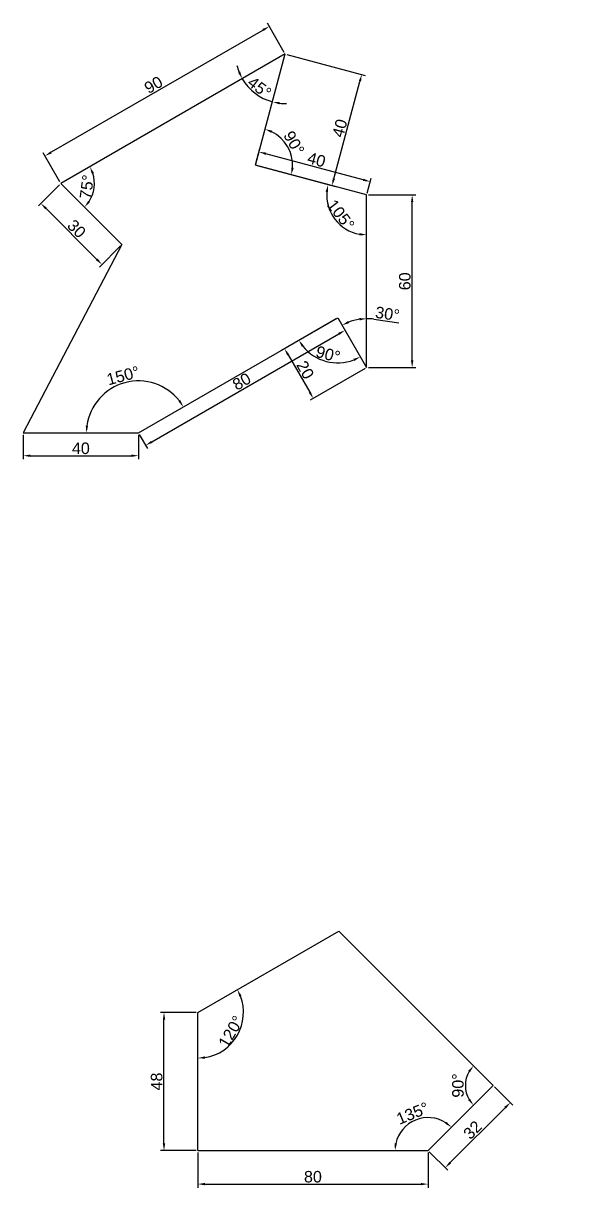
# Model space of a CAD drawing. Header units: millimetres. Extents: x 1419 to 1915, y 1443 to 1891.
# Drawn here: x 1724.4 to 1914.9, y 1486.7 to 1891.2 of the extents above; entities that cross this region are included whole.
import ezdxf

# ---------------------------------------------------------------- set-up
doc = ezdxf.new("R2010")
doc.units = ezdxf.units.MM
doc.styles.add('Annotative', font='arial.ttf')
doc.dimstyles.new('ISO-25', dxfattribs={"dimtxt": 4, "dimasz": 2.5, "dimexe": 1.25, "dimexo": 0.625, "dimgap": 0.5, "dimtad": 1, "dimtxsty": 'Annotative', "dimcen": 2.5, "dimclrt": 151, "dimadec": 0, "dimazin": 0, "dimtfac": 1, "dimtmove": 0, "dimatfit": 3, "dimfxl": 0, "dimarcsym": 0})

# ---------------------------------------------------------------- blocks, each defined once
blk = doc.blocks.new('*D13')
at = {"color": 0, "lineweight": -2, "transparency": 16777216}
blk.add_arc((1764.36, 1748.89), 18.07, 37.9345, 172.0655, dxfattribs=at)
at = {"color": 0, "transparency": 16777216}
for points in [[(1778.95, 1760.23), (1778.26, 1759.76), (1780, 1757.92)], [(1746.88, 1751.35), (1746.05, 1751.41), (1746.29, 1748.89)]]:
    blk.add_solid(points, dxfattribs=at)
at = {"layer": 'Defpoints', "color": 0, "transparency": 16777216}
for p in [(1833.64, 1788.89), (1767.49, 1766.68), (1724.36, 1748.89), (1764.36, 1748.89), (1764.36, 1748.89)]:
    blk.add_point(p, dxfattribs=at)
at = {"color": 151, "transparency": 16777216, "insert": (1759.02, 1768.8), "char_height": 4, "attachment_point": 5, "rotation": 15, "style": 'Annotative'}
blk.add_mtext('150°', dxfattribs=at)
blk = doc.blocks.new('*D14')
at = {"color": 0, "lineweight": -2, "transparency": 16777216}
blk.add_arc((1833.64, 1788.89), 15.66, 219.1582, 290.8418, dxfattribs=at)
at = {"color": 0, "transparency": 16777216}
for points in [[(1821.16, 1778.76), (1821.84, 1779.24), (1820.08, 1781.06)], [(1839.03, 1774.63), (1839.39, 1773.88), (1841.47, 1775.33)]]:
    blk.add_solid(points, dxfattribs=at)
at = {"layer": 'Defpoints', "color": 0, "transparency": 16777216}
for p in [(1833.64, 1788.89), (1833.64, 1788.89), (1825.81, 1775.33), (1843.64, 1771.57), (1764.36, 1748.89)]:
    blk.add_point(p, dxfattribs=at)
at = {"color": 151, "transparency": 16777216, "insert": (1830.24, 1776.22), "char_height": 4, "attachment_point": 5, "rotation": 345, "style": 'Annotative'}
blk.add_mtext('90°', dxfattribs=at)
blk = doc.blocks.new('*D15')
at = {"color": 0, "lineweight": -2, "transparency": 16777216}
blk.add_line((1846.13, 1788.4), (1854.88, 1787.11), dxfattribs=at)
for start, end in [(98.424, 111.576), (81.576, 90)]:
    blk.add_arc((1843.64, 1771.57), 17.02, start, end, dxfattribs=at)
at = {"color": 0, "transparency": 16777216}
for points in [[(1841.12, 1788.82), (1841.18, 1787.99), (1843.64, 1788.59)], [(1837.56, 1787.02), (1837.2, 1787.77), (1835.13, 1786.31)]]:
    blk.add_solid(points, dxfattribs=at)
at = {"layer": 'Defpoints', "color": 0, "transparency": 16777216}
for p in [(1843.64, 1831.57), (1833.64, 1788.89), (1837.82, 1787.56), (1843.64, 1771.57), (1843.64, 1771.57)]:
    blk.add_point(p, dxfattribs=at)
at = {"color": 151, "transparency": 16777216, "insert": (1850.88, 1790.27), "char_height": 4, "attachment_point": 5, "rotation": 351.576, "style": 'Annotative'}
blk.add_mtext('30°', dxfattribs=at)
blk = doc.blocks.new('*D16')
at = {"color": 0, "lineweight": -2, "transparency": 16777216}
blk.add_arc((1843.64, 1831.57), 13.86, 175.3455, 259.6545, dxfattribs=at)
at = {"color": 0, "transparency": 16777216}
for points in [[(1829.41, 1832.76), (1830.23, 1832.62), (1830.25, 1835.16)], [(1841.19, 1818.34), (1841.11, 1817.51), (1843.64, 1817.7)]]:
    blk.add_solid(points, dxfattribs=at)
at = {"layer": 'Defpoints', "color": 0, "transparency": 16777216}
for p in [(1805, 1841.92), (1843.64, 1831.57), (1843.64, 1831.57), (1830.61, 1826.83), (1843.64, 1771.57)]:
    blk.add_point(p, dxfattribs=at)
at = {"color": 151, "transparency": 16777216, "insert": (1834.66, 1824.68), "char_height": 4, "attachment_point": 5, "rotation": 307.5, "style": 'Annotative'}
blk.add_mtext('105°', dxfattribs=at)
blk = doc.blocks.new('*D17')
at = {"color": 0, "lineweight": -2, "transparency": 16777216}
blk.add_arc((1805, 1841.92), 12.93, 356.0937, 63.9063, dxfattribs=at)
at = {"color": 0, "transparency": 16777216}
for points in [[(1810.54, 1853.14), (1810.84, 1853.92), (1808.35, 1854.41)], [(1818.31, 1840.97), (1817.49, 1841.11), (1817.49, 1838.57)]]:
    blk.add_solid(points, dxfattribs=at)
at = {"layer": 'Defpoints', "color": 0, "transparency": 16777216}
for p in [(1815.35, 1880.56), (1817.49, 1845.27), (1805, 1841.92), (1805, 1841.92), (1843.64, 1831.57)]:
    blk.add_point(p, dxfattribs=at)
at = {"color": 151, "transparency": 16777216, "insert": (1818.4, 1849.66), "char_height": 4, "attachment_point": 5, "rotation": 300, "style": 'Annotative'}
blk.add_mtext('90°', dxfattribs=at)
blk = doc.blocks.new('*D18')
at = {"color": 0, "lineweight": -2, "transparency": 16777216}
for start, end in [(193.3476, 201.6738), (210, 255), (263.3262, 271.6524)]:
    blk.add_arc((1815.35, 1880.56), 17.22, start, end, dxfattribs=at)
at = {"color": 0, "transparency": 16777216}
for points in [[(1799.73, 1874.38), (1798.98, 1874.02), (1800.44, 1871.95)], [(1813.28, 1863.05), (1813.43, 1863.87), (1810.9, 1863.93)]]:
    blk.add_solid(points, dxfattribs=at)
at = {"layer": 'Defpoints', "color": 0, "transparency": 16777216}
for p in [(1815.35, 1880.56), (1815.35, 1880.56), (1803.18, 1868.38), (1805, 1841.92), (1737.41, 1835.56)]:
    blk.add_point(p, dxfattribs=at)
at = {"color": 151, "transparency": 16777216, "insert": (1806.42, 1868.91), "char_height": 4, "attachment_point": 5, "rotation": 322.5, "style": 'Annotative'}
blk.add_mtext('45°', dxfattribs=at)
blk = doc.blocks.new('*D19')
at = {"color": 0, "lineweight": -2, "transparency": 16777216}
blk.add_arc((1737.41, 1835.56), 11.64, 327.3339, 17.6661, dxfattribs=at)
at = {"color": 0, "transparency": 16777216}
for points in [[(1748.12, 1838.92), (1748.88, 1839.26), (1747.49, 1841.38)], [(1747.53, 1829.02), (1746.88, 1829.54), (1745.64, 1827.33)]]:
    blk.add_solid(points, dxfattribs=at)
at = {"layer": 'Defpoints', "color": 0, "transparency": 16777216}
for p in [(1815.35, 1880.56), (1737.41, 1835.56), (1737.41, 1835.56), (1748.35, 1831.58), (1758.63, 1814.34)]:
    blk.add_point(p, dxfattribs=at)
at = {"color": 151, "transparency": 16777216, "insert": (1746.44, 1834.37), "char_height": 4, "attachment_point": 5, "rotation": 82.5, "style": 'Annotative'}
blk.add_mtext('75°', dxfattribs=at)
blk = doc.blocks.new('*D20')
at = {"color": 0, "lineweight": -2, "transparency": 16777216}
for p, q in [((1724.36, 1748.26), (1724.36, 1739.73)), ((1764.36, 1748.26), (1764.36, 1739.73)), ((1726.86, 1740.98), (1761.86, 1740.98))]:
    blk.add_line(p, q, dxfattribs=at)
at = {"color": 0, "transparency": 16777216}
for points in [[(1726.86, 1741.4), (1726.86, 1740.57), (1724.36, 1740.98)], [(1761.86, 1741.4), (1761.86, 1740.57), (1764.36, 1740.98)]]:
    blk.add_solid(points, dxfattribs=at)
at = {"layer": 'Defpoints', "color": 0, "transparency": 16777216}
for p in [(1724.36, 1748.89), (1764.36, 1748.89), (1764.36, 1740.98)]:
    blk.add_point(p, dxfattribs=at)
at = {"color": 151, "transparency": 16777216, "insert": (1744.36, 1743.53), "char_height": 4, "attachment_point": 5, "style": 'Annotative'}
blk.add_mtext('40', dxfattribs=at)
blk = doc.blocks.new('*D21')
at = {"color": 0, "lineweight": -2, "transparency": 16777216}
for p, q in [((1833.95, 1788.35), (1836.76, 1783.48)), ((1769.02, 1745.81), (1833.97, 1783.31)), ((1764.67, 1748.35), (1767.48, 1743.48))]:
    blk.add_line(p, q, dxfattribs=at)
at = {"color": 0, "transparency": 16777216}
for points in [[(1833.77, 1783.67), (1834.18, 1782.95), (1836.14, 1784.56)], [(1768.81, 1746.17), (1769.23, 1745.45), (1766.86, 1744.56)]]:
    blk.add_solid(points, dxfattribs=at)
at = {"layer": 'Defpoints', "color": 0, "transparency": 16777216}
for p in [(1833.64, 1788.89), (1836.14, 1784.56), (1764.36, 1748.89)]:
    blk.add_point(p, dxfattribs=at)
at = {"color": 151, "transparency": 16777216, "insert": (1800.23, 1766.76), "char_height": 4, "attachment_point": 5, "rotation": 30, "style": 'Annotative'}
blk.add_mtext('80', dxfattribs=at)
blk = doc.blocks.new('*D22')
at = {"color": 0, "lineweight": -2, "transparency": 16777216}
for p, q in [((1833.1, 1788.58), (1814.03, 1777.57)), ((1816.36, 1776.03), (1823.86, 1763.04)), ((1843.1, 1771.26), (1824.03, 1760.25))]:
    blk.add_line(p, q, dxfattribs=at)
at = {"color": 0, "transparency": 16777216}
for points in [[(1816.72, 1776.23), (1816, 1775.82), (1815.11, 1778.19)], [(1824.22, 1763.24), (1823.5, 1762.83), (1825.11, 1760.87)]]:
    blk.add_solid(points, dxfattribs=at)
at = {"layer": 'Defpoints', "color": 0, "transparency": 16777216}
for p in [(1833.64, 1788.89), (1843.64, 1771.57), (1825.11, 1760.87)]:
    blk.add_point(p, dxfattribs=at)
at = {"color": 151, "transparency": 16777216, "insert": (1822.31, 1770.8), "char_height": 4, "attachment_point": 5, "rotation": 300, "style": 'Annotative'}
blk.add_mtext('20', dxfattribs=at)
blk = doc.blocks.new('*D23')
at = {"color": 0, "lineweight": -2, "transparency": 16777216}
for p, q in [((1844.26, 1831.57), (1860.71, 1831.57)), ((1859.46, 1774.07), (1859.46, 1829.07)), ((1844.26, 1771.57), (1860.71, 1771.57))]:
    blk.add_line(p, q, dxfattribs=at)
at = {"color": 0, "transparency": 16777216}
for points in [[(1859.04, 1829.07), (1859.88, 1829.07), (1859.46, 1831.57)], [(1859.04, 1774.07), (1859.88, 1774.07), (1859.46, 1771.57)]]:
    blk.add_solid(points, dxfattribs=at)
at = {"layer": 'Defpoints', "color": 0, "transparency": 16777216}
for p in [(1843.64, 1831.57), (1859.46, 1831.57), (1843.64, 1771.57)]:
    blk.add_point(p, dxfattribs=at)
at = {"color": 151, "transparency": 16777216, "insert": (1856.92, 1801.57), "char_height": 4, "attachment_point": 5, "rotation": 90, "style": 'Annotative'}
blk.add_mtext('60', dxfattribs=at)
blk = doc.blocks.new('*D24')
at = {"color": 0, "lineweight": -2, "transparency": 16777216}
for p, q in [((1805.16, 1842.52), (1806.56, 1847.75)), ((1842.46, 1836.83), (1808.65, 1845.89)), ((1843.8, 1832.17), (1845.2, 1837.39))]:
    blk.add_line(p, q, dxfattribs=at)
at = {"color": 0, "transparency": 16777216}
for points in [[(1808.76, 1846.29), (1808.55, 1845.49), (1806.24, 1846.54)], [(1842.57, 1837.24), (1842.35, 1836.43), (1844.88, 1836.19)]]:
    blk.add_solid(points, dxfattribs=at)
at = {"layer": 'Defpoints', "color": 0, "transparency": 16777216}
for p in [(1806.24, 1846.54), (1805, 1841.92), (1843.64, 1831.57)]:
    blk.add_point(p, dxfattribs=at)
at = {"color": 151, "transparency": 16777216, "insert": (1826.22, 1843.82), "char_height": 4, "attachment_point": 5, "rotation": 345, "style": 'Annotative'}
blk.add_mtext('40', dxfattribs=at)
blk = doc.blocks.new('*D25')
at = {"color": 0, "lineweight": -2, "transparency": 16777216}
for p, q in [((1815.96, 1880.4), (1843.15, 1873.11)), ((1832.24, 1837.21), (1841.3, 1871.02)), ((1805.61, 1841.76), (1832.8, 1834.47))]:
    blk.add_line(p, q, dxfattribs=at)
at = {"color": 0, "transparency": 16777216}
for points in [[(1840.89, 1871.13), (1841.7, 1870.91), (1841.94, 1873.43)], [(1831.83, 1837.32), (1832.64, 1837.1), (1831.59, 1834.8)]]:
    blk.add_solid(points, dxfattribs=at)
at = {"layer": 'Defpoints', "color": 0, "transparency": 16777216}
for p in [(1815.35, 1880.56), (1841.94, 1873.43), (1805, 1841.92)]:
    blk.add_point(p, dxfattribs=at)
at = {"color": 151, "transparency": 16777216, "insert": (1834.31, 1854.77), "char_height": 4, "attachment_point": 5, "rotation": 75, "style": 'Annotative'}
blk.add_mtext('40', dxfattribs=at)
blk = doc.blocks.new('*D26')
at = {"color": 0, "lineweight": -2, "transparency": 16777216}
for p, q in [((1815.04, 1881.1), (1809.2, 1891.21)), ((1807.66, 1888.88), (1734.05, 1846.38)), ((1737.1, 1836.1), (1731.26, 1846.21))]:
    blk.add_line(p, q, dxfattribs=at)
at = {"color": 0, "transparency": 16777216}
for points in [[(1807.45, 1889.24), (1807.87, 1888.52), (1809.83, 1890.13)], [(1733.84, 1846.74), (1734.26, 1846.02), (1731.89, 1845.13)]]:
    blk.add_solid(points, dxfattribs=at)
at = {"layer": 'Defpoints', "color": 0, "transparency": 16777216}
for p in [(1815.35, 1880.56), (1731.89, 1845.13), (1737.41, 1835.56)]:
    blk.add_point(p, dxfattribs=at)
at = {"color": 151, "transparency": 16777216, "insert": (1769.59, 1869.83), "char_height": 4, "attachment_point": 5, "rotation": 30, "style": 'Annotative'}
blk.add_mtext('90', dxfattribs=at)
blk = doc.blocks.new('*D27')
at = {"color": 0, "lineweight": -2, "transparency": 16777216}
for p, q in [((1736.97, 1835.12), (1729.59, 1827.74)), ((1732.25, 1826.86), (1749.92, 1809.18)), ((1758.18, 1813.9), (1750.81, 1806.53))]:
    blk.add_line(p, q, dxfattribs=at)
at = {"color": 0, "transparency": 16777216}
for points in [[(1732.54, 1827.15), (1731.95, 1826.56), (1730.48, 1828.62)], [(1750.22, 1809.47), (1749.63, 1808.88), (1751.69, 1807.41)]]:
    blk.add_solid(points, dxfattribs=at)
at = {"layer": 'Defpoints', "color": 0, "transparency": 16777216}
for p in [(1737.41, 1835.56), (1758.63, 1814.34), (1751.69, 1807.41)]:
    blk.add_point(p, dxfattribs=at)
at = {"color": 151, "transparency": 16777216, "insert": (1742.88, 1819.82), "char_height": 4, "attachment_point": 5, "rotation": 315, "style": 'Annotative'}
blk.add_mtext('30', dxfattribs=at)
blk = doc.blocks.new('*D48')
at = {"color": 0, "lineweight": -2, "ltscale": 0.5, "transparency": 16777216}
blk.add_arc((1784.98, 1547.55), 15.87, 279.0367, 20.9633, dxfattribs=at)
at = {"color": 0, "ltscale": 0.5, "transparency": 16777216}
for points in [[(1799.42, 1553.05), (1800.17, 1553.41), (1798.72, 1555.49)], [(1787.51, 1531.47), (1787.44, 1532.3), (1784.98, 1531.69)]]:
    blk.add_solid(points, dxfattribs=at)
at = {"layer": 'Defpoints', "color": 0, "ltscale": 0.5, "transparency": 16777216}
for p in [(1914.88, 1622.55), (1784.98, 1547.55), (1784.98, 1547.55), (1795.18, 1535.4), (1784.98, 1499.55)]:
    blk.add_point(p, dxfattribs=at)
at = {"color": 151, "ltscale": 0.5, "transparency": 16777216, "insert": (1796.52, 1540.89), "char_height": 4, "attachment_point": 5, "rotation": 60, "style": 'Annotative'}
blk.add_mtext('120°', dxfattribs=at)
blk = doc.blocks.new('*D49')
at = {"color": 0, "lineweight": -2, "ltscale": 0.5, "transparency": 16777216}
blk.add_arc((1864.98, 1499.55), 11.49, 57.4954, 167.5046, dxfattribs=at)
at = {"color": 0, "ltscale": 0.5, "transparency": 16777216}
for points in [[(1871.41, 1509.56), (1870.89, 1508.91), (1873.1, 1507.67)], [(1854.18, 1501.99), (1853.35, 1502.08), (1853.49, 1499.55)]]:
    blk.add_solid(points, dxfattribs=at)
at = {"layer": 'Defpoints', "color": 0, "ltscale": 0.5, "transparency": 16777216}
for p in [(1887.61, 1522.18), (1864.98, 1511.04), (1784.98, 1499.55), (1864.98, 1499.55), (1864.98, 1499.55)]:
    blk.add_point(p, dxfattribs=at)
at = {"color": 151, "ltscale": 0.5, "transparency": 16777216, "insert": (1859.61, 1512.51), "char_height": 4, "attachment_point": 5, "rotation": 22.5, "style": 'Annotative'}
blk.add_mtext('135°', dxfattribs=at)
blk = doc.blocks.new('*D50')
at = {"color": 0, "lineweight": -2, "ltscale": 0.5, "transparency": 16777216}
blk.add_arc((1887.61, 1522.18), 9.68, 149.8369, 210.1631, dxfattribs=at)
at = {"color": 0, "ltscale": 0.5, "transparency": 16777216}
for points in [[(1878.91, 1527.3), (1879.57, 1526.79), (1880.76, 1529.03)], [(1879.57, 1517.57), (1878.91, 1517.06), (1880.76, 1515.33)]]:
    blk.add_solid(points, dxfattribs=at)
at = {"layer": 'Defpoints', "color": 0, "ltscale": 0.5, "transparency": 16777216}
for p in [(1781.54, 1628.25), (1878.26, 1524.69), (1887.61, 1522.18), (1887.61, 1522.18), (1864.98, 1499.55)]:
    blk.add_point(p, dxfattribs=at)
at = {"color": 151, "ltscale": 0.5, "transparency": 16777216, "insert": (1875.38, 1522.18), "char_height": 4, "attachment_point": 5, "rotation": 90, "style": 'Annotative'}
blk.add_mtext('90°', dxfattribs=at)
blk = doc.blocks.new('*D51')
at = {"color": 0, "lineweight": -2, "ltscale": 0.5, "transparency": 16777216}
for p, q in [((1784.98, 1498.93), (1784.98, 1486.67)), ((1864.98, 1498.93), (1864.98, 1486.67)), ((1787.48, 1487.92), (1862.48, 1487.92))]:
    blk.add_line(p, q, dxfattribs=at)
at = {"color": 0, "ltscale": 0.5, "transparency": 16777216}
for points in [[(1787.48, 1488.33), (1787.48, 1487.5), (1784.98, 1487.92)], [(1862.48, 1488.33), (1862.48, 1487.5), (1864.98, 1487.92)]]:
    blk.add_solid(points, dxfattribs=at)
at = {"layer": 'Defpoints', "color": 0, "ltscale": 0.5, "transparency": 16777216}
for p in [(1784.98, 1499.55), (1864.98, 1499.55), (1864.98, 1487.92)]:
    blk.add_point(p, dxfattribs=at)
at = {"color": 151, "ltscale": 0.5, "transparency": 16777216, "insert": (1824.98, 1490.46), "char_height": 4, "attachment_point": 5, "style": 'Annotative'}
blk.add_mtext('80', dxfattribs=at)
blk = doc.blocks.new('*D52')
at = {"color": 0, "lineweight": -2, "ltscale": 0.5, "transparency": 16777216}
for p, q in [((1888.05, 1521.74), (1894.43, 1515.36)), ((1872.69, 1495.38), (1891.78, 1514.47)), ((1865.42, 1499.11), (1871.81, 1492.73))]:
    blk.add_line(p, q, dxfattribs=at)
at = {"color": 0, "ltscale": 0.5, "transparency": 16777216}
for points in [[(1891.49, 1514.77), (1892.08, 1514.18), (1893.55, 1516.24)], [(1872.39, 1495.67), (1872.98, 1495.08), (1870.92, 1493.61)]]:
    blk.add_solid(points, dxfattribs=at)
at = {"layer": 'Defpoints', "color": 0, "ltscale": 0.5, "transparency": 16777216}
for p in [(1887.61, 1522.18), (1893.55, 1516.24), (1864.98, 1499.55)]:
    blk.add_point(p, dxfattribs=at)
at = {"color": 151, "ltscale": 0.5, "transparency": 16777216, "insert": (1880.44, 1506.72), "char_height": 4, "attachment_point": 5, "rotation": 45, "style": 'Annotative'}
blk.add_mtext('32', dxfattribs=at)
blk = doc.blocks.new('*D53')
at = {"color": 0, "lineweight": -2, "ltscale": 0.5, "transparency": 16777216}
for p, q in [((1784.36, 1547.55), (1771.99, 1547.55)), ((1773.24, 1502.05), (1773.24, 1545.05)), ((1784.36, 1499.55), (1771.99, 1499.55))]:
    blk.add_line(p, q, dxfattribs=at)
at = {"color": 0, "ltscale": 0.5, "transparency": 16777216}
for points in [[(1772.83, 1545.05), (1773.66, 1545.05), (1773.24, 1547.55)], [(1772.83, 1502.05), (1773.66, 1502.05), (1773.24, 1499.55)]]:
    blk.add_solid(points, dxfattribs=at)
at = {"layer": 'Defpoints', "color": 0, "ltscale": 0.5, "transparency": 16777216}
for p in [(1773.24, 1547.55), (1784.98, 1547.55), (1784.98, 1499.55)]:
    blk.add_point(p, dxfattribs=at)
at = {"color": 151, "ltscale": 0.5, "transparency": 16777216, "insert": (1770.7, 1523.55), "char_height": 4, "attachment_point": 5, "rotation": 90, "style": 'Annotative'}
blk.add_mtext('48', dxfattribs=at)

msp = doc.modelspace()

# ---------------------------------------------------------------- linework, layer by layer
for p, q in [((1815.355, 1880.558), (1737.412, 1835.558)), ((1805.002, 1841.921), (1815.355, 1880.558)), ((1843.639, 1831.568), (1805.002, 1841.921)), ((1737.412, 1835.558), (1758.626, 1814.345)), ((1843.639, 1771.568), (1843.639, 1831.568)), ((1758.626, 1814.345), (1724.357, 1748.888)), ((1764.357, 1748.888), (1833.639, 1788.888)), ((1833.639, 1788.888), (1843.639, 1771.568)), ((1724.357, 1748.888), (1764.357, 1748.888))]:
    msp.add_line(p, q)
at = {"ltscale": 0.5}
for p, q in [((1784.98, 1547.553), (1833.958, 1575.83)), ((1887.608, 1522.18), (1833.958, 1575.83)), ((1784.98, 1499.553), (1784.98, 1547.553)), ((1864.98, 1499.553), (1887.608, 1522.18)), ((1784.98, 1499.553), (1864.98, 1499.553))]:
    msp.add_line(p, q, dxfattribs=at)

# ---------------------------------------------------------------- dimensions: what is measured, and where the dimension line sits
for p1, p2, distance, picture, middle in [((1815.355, 1880.558), (1737.412, 1835.558), -11.054, '*D26', (1769.586, 1869.832)), ((1805.002, 1841.921), (1815.355, 1880.558), -27.526, '*D25', (1834.311, 1854.773)), ((1843.639, 1831.568), (1805.002, 1841.921), -4.781, '*D24', (1826.216, 1843.818)), ((1737.412, 1835.558), (1758.626, 1814.345), -9.806, '*D27', (1742.884, 1819.816)), ((1843.639, 1771.568), (1843.639, 1831.568), -15.82, '*D23', (1856.917, 1801.568)), ((1764.357, 1748.888), (1833.639, 1788.888), -4.999, '*D21', (1800.226, 1766.761)), ((1833.639, 1788.888), (1843.639, 1771.568), -21.394, '*D22', (1822.313, 1770.803))]:
    dim = msp.add_aligned_dim(p1=p1, p2=p2, distance=distance, dimstyle='ISO-25')
    dim.commit()
    dim.dimension.update_dxf_attribs({"geometry": picture, "text_midpoint": middle})
for base, line1, line2, picture, middle in [((1803.179, 1868.382), ((1805.002, 1841.921), (1815.355, 1880.558)), ((1815.355, 1880.558), (1737.412, 1835.558)), '*D18', (1806.415, 1868.908)), ((1748.347, 1831.578), ((1737.412, 1835.558), (1758.626, 1814.345)), ((1815.355, 1880.558), (1737.412, 1835.558)), '*D19', (1746.436, 1834.37)), ((1817.493, 1845.268), ((1843.639, 1831.568), (1805.002, 1841.921)), ((1805.002, 1841.921), (1815.355, 1880.558)), '*D17', (1818.403, 1849.658)), ((1830.611, 1826.826), ((1843.639, 1771.568), (1843.639, 1831.568)), ((1843.639, 1831.568), (1805.002, 1841.921)), '*D16', (1834.656, 1824.676)), ((1837.818, 1787.561), ((1843.639, 1771.568), (1843.639, 1831.568)), ((1833.639, 1788.888), (1843.639, 1771.568)), '*D15', (1850.879, 1790.272)), ((1767.494, 1766.681), ((1764.357, 1748.888), (1833.639, 1788.888)), ((1724.357, 1748.888), (1764.357, 1748.888)), '*D13', (1759.023, 1768.796)), ((1825.81, 1775.329), ((1833.639, 1788.888), (1843.639, 1771.568)), ((1764.357, 1748.888), (1833.639, 1788.888)), '*D14', (1830.245, 1776.22))]:
    dim = msp.add_angular_dim_2l(base=base, line1=line1, line2=line2, dimstyle='ISO-25')
    dim.commit()
    dim.dimension.update_dxf_attribs({"geometry": picture, "text_midpoint": middle})
dim = msp.add_linear_dim(base=(1764.357, 1740.983), p1=(1724.357, 1748.888), p2=(1764.357, 1748.888), dimstyle='ISO-25')
dim.commit()
dim.dimension.update_dxf_attribs({"geometry": '*D20', "text_midpoint": (1744.357, 1743.525)})
for base, line1, line2, picture, middle in [((1878.256, 1524.686), ((1864.98, 1499.553), (1887.608, 1522.18)), ((1887.608, 1522.18), (1781.542, 1628.246)), '*D50', (1875.384, 1522.18)), ((1795.18, 1535.397), ((1784.98, 1547.553), (1914.884, 1622.553)), ((1784.98, 1499.553), (1784.98, 1547.553)), '*D48', (1796.52, 1540.89)), ((1864.98, 1511.039), ((1864.98, 1499.553), (1887.608, 1522.18)), ((1784.98, 1499.553), (1864.98, 1499.553)), '*D49', (1859.611, 1512.514))]:
    dim = msp.add_angular_dim_2l(base=base, line1=line1, line2=line2, dimstyle='ISO-25', dxfattribs=at)
    dim.commit()
    dim.dimension.update_dxf_attribs({"geometry": picture, "text_midpoint": middle})
for p1, p2, distance, picture, middle in [((1784.98, 1499.553), (1784.98, 1547.553), 11.738, '*D53', (1770.701, 1523.553)), ((1864.98, 1499.553), (1887.608, 1522.18), -8.402, '*D52', (1880.436, 1506.724)), ((1784.98, 1499.553), (1864.98, 1499.553), -11.637, '*D51', (1824.98, 1490.457))]:
    dim = msp.add_aligned_dim(p1=p1, p2=p2, distance=distance, dimstyle='ISO-25', dxfattribs=at)
    dim.commit()
    dim.dimension.update_dxf_attribs({"geometry": picture, "text_midpoint": middle})

doc.saveas('drawing.dxf')
